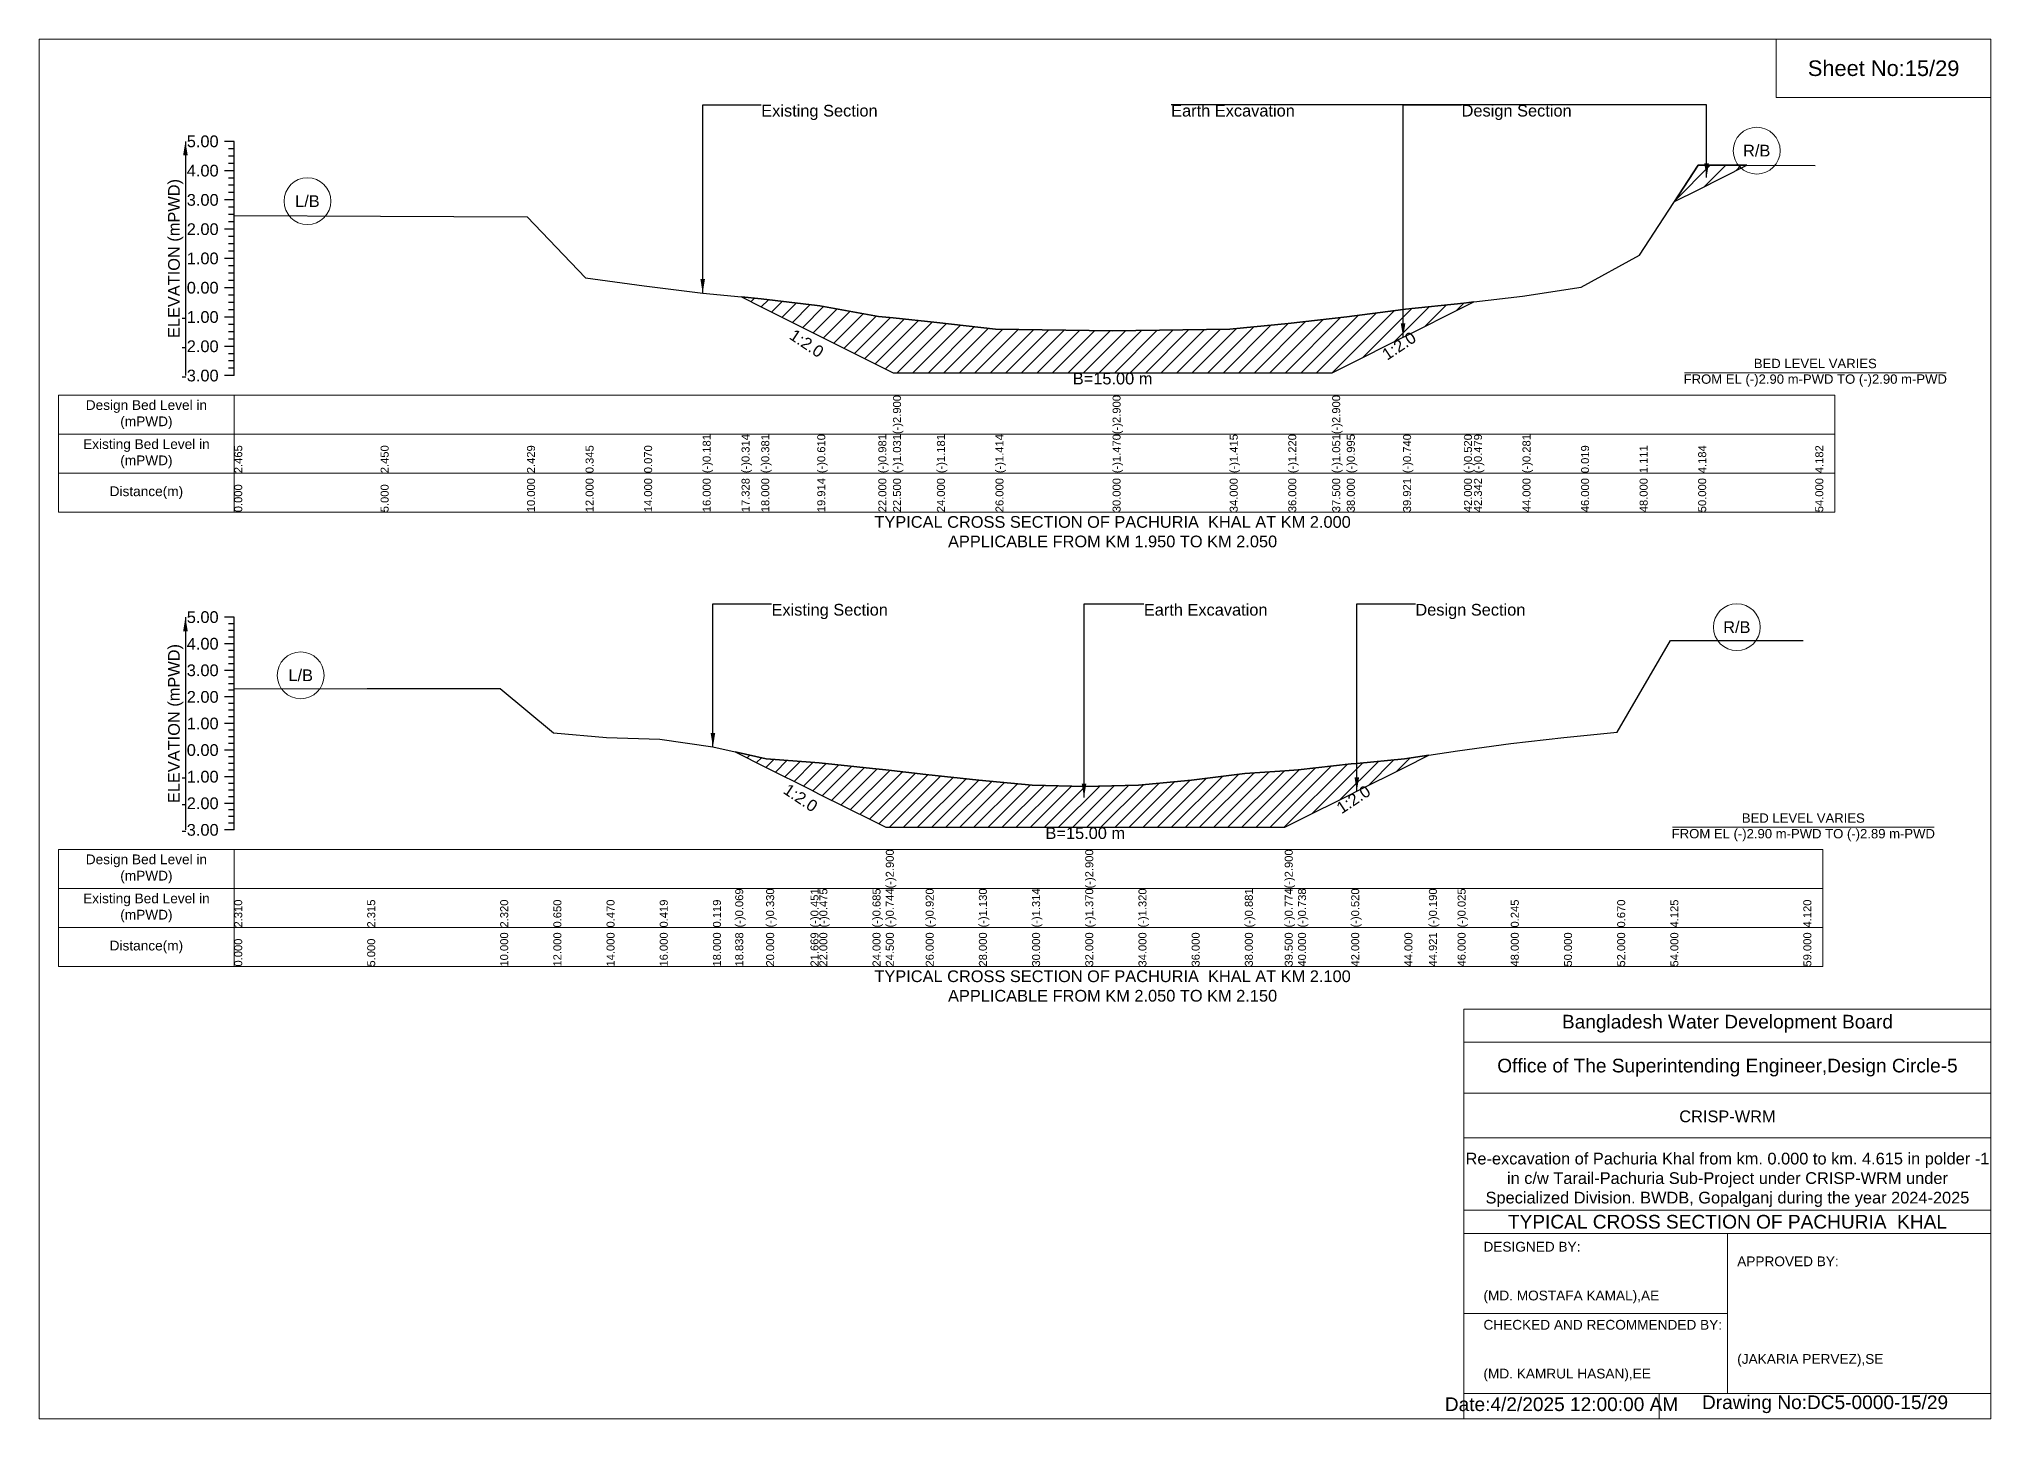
# Model space of a CAD drawing. Header units: inches. Extents: x 91000 to 388000, y -5656 to 0.
# Drawn here: x 240000 to 248000, y -5656 to 0 of the extents above; entities that cross this region are included whole.
import ezdxf

# ---------------------------------------------------------------- set-up
doc = ezdxf.new("R2010")
doc.units = ezdxf.units.IN
doc.header["$LTSCALE"] = 7
doc.header["$MEASUREMENT"] = 0
for name, color, linetype, lineweight in [('Cross section Data Border', 7, 'Continuous', 9), ('Cross Section Labels', 7, 'Continuous', 9), ('Existing_Bed_Level for Xsection', 7, 'Continuous', 25), ('Long Section Labels', 7, 'Continuous', 9)]:
    doc.layers.add(name, color=color, linetype=linetype, lineweight=lineweight)
doc.styles.get("Standard").update_dxf_attribs({"font": 'arial.ttf'})
doc.dimstyles.get("Standard").update_dxf_attribs({"dimtxt": 0.18, "dimasz": 0.18, "dimexe": 0.18, "dimexo": 0.0625, "dimgap": 0.09, "dimtad": 0, "dimtih": 1, "dimtoh": 1, "dimdec": 4, "dimzin": 0, "dimdsep": 46, "dimtxsty": 'Standard', "dimcen": 0.09, "dimadec": 0, "dimazin": 0, "dimtfac": 1, "dimtdec": 4, "dimtofl": 0, "dimtmove": 0, "dimatfit": 3, "dimfxl": 1, "dimtolj": 1, "dimtzin": 0, "dimarcsym": 0})

msp = doc.modelspace()

# ---------------------------------------------------------------- hatches: boundary and pattern name
at = {"layer": 'Existing_Bed_Level for Xsection'}
h = msp.add_hatch(dxfattribs=at)
h.set_pattern_fill('ANSI31', color=256, scale=360, style=0)
h.paths.add_polyline_path([(246703.4, -665.9), (246800, -617.6), (247000, -517.6), (246800, -517.5)])
h = msp.add_hatch(dxfattribs=at)
h.set_pattern_fill('ANSI31', color=256, scale=360, style=0)
h.paths.add_polyline_path([(242879.3, -1057.2), (242960, -1097.6), (243189.6, -1212.4), (243200, -1217.6), (243440, -1337.6), (243500, -1367.6), (243680, -1367.6), (243920, -1367.6), (244400, -1367.6), (244880, -1367.6), (245120, -1367.6), (245300, -1367.6), (245360, -1337.6), (245590.5, -1222.4), (245600, -1217.6), (245840, -1097.6), (245881, -1077.1), (245840, -1082), (245600, -1107.2), (245590.5, -1108.5), (245360, -1139), (245300, -1145.8), (245120, -1166), (244880, -1189.4), (244400, -1196), (243920, -1189.3), (243680, -1161.3), (243500, -1143.3), (243440, -1137.3), (243200, -1094), (243189.6, -1092.8), (242960, -1065.3)])
h = msp.add_hatch(dxfattribs=at)
h.set_pattern_fill('ANSI31', color=256, scale=327, style=0)
h.paths.add_polyline_path([(242853.4, -2922.2), (242980, -2985.5), (243161.9, -3076.5), (243198, -3094.5), (243416, -3203.5), (243470.5, -3230.8), (243634, -3230.8), (243852, -3230.8), (244070, -3230.8), (244288, -3230.8), (244506, -3230.8), (244724, -3230.8), (244942, -3230.8), (245105.5, -3230.8), (245160, -3203.5), (245378, -3094.5), (245400.9, -3083.1), (245596, -2985.5), (245696.4, -2935.3), (245596, -2950.6), (245400.9, -2969.2), (245378, -2971.3), (245160, -2995.1), (245105.5, -2999), (244942, -3010.7), (244724, -3037.8), (244506, -3058.6), (244288, -3064), (244070, -3057.9), (243852, -3037.8), (243634, -3014.9), (243470.5, -2995.7), (243416, -2989.3), (243198, -2966.4), (243161.9, -2963.8), (242980, -2950.6)])

# ---------------------------------------------------------------- linework, layer by layer
at = {"layer": 'Cross section Data Border'}
for points in [[(240080, -1459.6), (247360, -1459.6), (247360, -1939.6), (240080, -1939.6)], [(240080, -3321.7), (247311, -3321.7), (247311, -3801.7), (240080, -3801.7)]]:
    msp.add_lwpolyline(points, close=True, dxfattribs=at)
for points in [[(240800, -1459.6), (240800, -1939.6)], [(240080, -1619.6), (247360, -1619.6)], [(240080, -1779.6), (247360, -1779.6)], [(240800, -3321.7), (240800, -3801.7)], [(240080, -3481.7), (247311, -3481.7)], [(240080, -3641.7), (247311, -3641.7)]]:
    msp.add_lwpolyline(points, dxfattribs=at)
at = {"layer": 'Cross Section Labels'}
for points in [[(246744.2, -1367.6), (247815.8, -1367.6)], [(246695.2, -3230.8), (247766.8, -3230.8)]]:
    msp.add_lwpolyline(points, dxfattribs=at)
for centre in [(247040, -457.6), (241100, -664.7), (246958.5, -2410.8), (241072.5, -2608.1)]:
    msp.add_circle(centre, 96, dxfattribs=at)
at = {"layer": 'Existing_Bed_Level for Xsection'}
for points in [[(240800, -419.6), (240760, -419.6)], [(240800, -449.6), (240776, -449.6)], [(240800, -479.6), (240776, -479.6)], [(240800, -1379.6), (240800, -1259.6), (240800, -1139.6), (240800, -1019.6), (240800, -899.6), (240800, -779.6), (240800, -659.6), (240800, -539.6), (240800, -419.6)], [(240800, -539.6), (240760, -539.6)], [(240800, -509.6), (240776, -509.6)], [(240800, -723.8), (241400, -725.6), (242000, -728.1), (242240, -978.2), (242480, -1011.2), (242720, -1041.3), (242879.3, -1057.2), (242960, -1065.3), (243189.6, -1092.8), (243200, -1094), (243440, -1137.3), (243500, -1143.3), (243500, -1143.3), (243680, -1161.3), (243920, -1189.3), (244400, -1196), (244400, -1196), (244880, -1189.4), (245120, -1166), (245300, -1145.8), (245300, -1145.8), (245360, -1139), (245590.5, -1108.5), (245600, -1107.2), (245840, -1082), (245881, -1077.1), (246080, -1053.3), (246320, -1017.3), (246560, -886.3), (246800, -517.5), (247280, -517.8)], [(240800, -569.6), (240776, -569.6)], [(240800, -599.6), (240776, -599.6)], [(240800, -629.6), (240776, -629.6)], [(240800, -659.6), (240760, -659.6)], [(240800, -689.6), (240776, -689.6)], [(240800, -719.6), (240776, -719.6)], [(240800, -779.6), (240760, -779.6)], [(240800, -749.6), (240776, -749.6)], [(240800, -809.6), (240776, -809.6)], [(240800, -839.6), (240776, -839.6)], [(240800, -869.6), (240776, -869.6)], [(240800, -899.6), (240760, -899.6)], [(240800, -929.6), (240776, -929.6)], [(240800, -959.6), (240776, -959.6)], [(240800, -1019.6), (240760, -1019.6)], [(240800, -989.6), (240776, -989.6)], [(240800, -1049.6), (240776, -1049.6)], [(240800, -1079.6), (240776, -1079.6)], [(240800, -1109.6), (240776, -1109.6)], [(240800, -1139.6), (240760, -1139.6)], [(240800, -1169.6), (240776, -1169.6)], [(240800, -1199.6), (240776, -1199.6)], [(240800, -1259.6), (240760, -1259.6)], [(240800, -1229.6), (240776, -1229.6)], [(240800, -1289.6), (240776, -1289.6)], [(240800, -1319.6), (240776, -1319.6)], [(240800, -1349.6), (240776, -1349.6)], [(240800, -1379.6), (240760, -1379.6)], [(240800, -2369.7), (240760, -2369.7)], [(240800, -2396.9), (240776, -2396.9)], [(240800, -3241.7), (240800, -3132.7), (240800, -3023.7), (240800, -2914.7), (240800, -2805.7), (240800, -2696.7), (240800, -2587.7), (240800, -2478.7), (240800, -2369.7)], [(240800, -2478.7), (240760, -2478.7)], [(240800, -2424.2), (240776, -2424.2)], [(240800, -2451.4), (240776, -2451.4)], [(240800, -2662.9), (241345, -2662.3), (241890, -2661.8), (242108, -2843.8), (242326, -2863.4), (242544, -2869), (242762, -2901.7), (242853.4, -2922.2), (242980, -2950.6), (243161.9, -2963.8), (243198, -2966.4), (243416, -2989.3), (243470.5, -2995.7), (243470.5, -2995.7), (243634, -3014.9), (243852, -3037.8), (244070, -3057.9), (244288, -3064), (244288, -3064), (244506, -3058.6), (244724, -3037.8), (244942, -3010.7), (245105.5, -2999), (245105.5, -2999), (245160, -2995.1), (245378, -2971.3), (245400.9, -2969.2), (245596, -2950.6), (245696.4, -2935.3), (245814, -2917.4), (246032, -2888), (246250, -2863.4), (246468, -2841.6), (246686, -2465), (247231, -2465.6)], [(240800, -2505.9), (240776, -2505.9)], [(240800, -2533.2), (240776, -2533.2)], [(240800, -2587.7), (240760, -2587.7)], [(240800, -2560.4), (240776, -2560.4)], [(240800, -2614.9), (240776, -2614.9)], [(240800, -2696.7), (240760, -2696.7)], [(240800, -2642.2), (240776, -2642.2)], [(240800, -2669.4), (240776, -2669.4)], [(240800, -2723.9), (240776, -2723.9)], [(240800, -2751.2), (240776, -2751.2)], [(240800, -2778.4), (240776, -2778.4)], [(240800, -2805.7), (240760, -2805.7)], [(240800, -2832.9), (240776, -2832.9)], [(240800, -2860.2), (240776, -2860.2)], [(240800, -2914.7), (240760, -2914.7)], [(240800, -2887.4), (240776, -2887.4)], [(240800, -2941.9), (240776, -2941.9)], [(240800, -3023.7), (240760, -3023.7)], [(240800, -2969.2), (240776, -2969.2)], [(240800, -2996.4), (240776, -2996.4)], [(240800, -3050.9), (240776, -3050.9)], [(240800, -3078.2), (240776, -3078.2)], [(240800, -3105.4), (240776, -3105.4)], [(240800, -3132.7), (240760, -3132.7)], [(240800, -3159.9), (240776, -3159.9)], [(240800, -3187.2), (240776, -3187.2)], [(240800, -3241.7), (240760, -3241.7)], [(240800, -3214.4), (240776, -3214.4)]]:
    msp.add_lwpolyline(points, dxfattribs=at)
for points in [[(246703.4, -665.9), (246800, -617.6), (247000, -517.6), (246800, -517.5)], [(242879.3, -1057.2), (242879.3, -1057.2), (242960, -1097.6), (243189.6, -1212.4), (243200, -1217.6), (243440, -1337.6), (243500, -1367.6), (243500, -1367.6), (243680, -1367.6), (243920, -1367.6), (244400, -1367.6), (244400, -1367.6), (244880, -1367.6), (245120, -1367.6), (245300, -1367.6), (245300, -1367.6), (245360, -1337.6), (245590.5, -1222.4), (245600, -1217.6), (245840, -1097.6), (245881, -1077.1), (245840, -1082), (245600, -1107.2), (245590.5, -1108.5), (245360, -1139), (245300, -1145.8), (245300, -1145.8), (245120, -1166), (244880, -1189.4), (244400, -1196), (244400, -1196), (243920, -1189.3), (243680, -1161.3), (243500, -1143.3), (243500, -1143.3), (243440, -1137.3), (243200, -1094), (243189.6, -1092.8), (242960, -1065.3), (242879.3, -1057.2)], [(242853.4, -2922.2), (242980, -2985.5), (243161.9, -3076.5), (243198, -3094.5), (243416, -3203.5), (243470.5, -3230.8), (243470.5, -3230.8), (243634, -3230.8), (243852, -3230.8), (244070, -3230.8), (244288, -3230.8), (244288, -3230.8), (244506, -3230.8), (244724, -3230.8), (244942, -3230.8), (245105.5, -3230.8), (245105.5, -3230.8), (245160, -3203.5), (245378, -3094.5), (245400.9, -3083.1), (245596, -2985.5), (245696.4, -2935.3), (245696.4, -2935.3), (245696.4, -2935.3), (245596, -2950.6), (245400.9, -2969.2), (245378, -2971.3), (245160, -2995.1), (245105.5, -2999), (245105.5, -2999), (244942, -3010.7), (244724, -3037.8), (244506, -3058.6), (244288, -3064), (244288, -3064), (244070, -3057.9), (243852, -3037.8), (243634, -3014.9), (243470.5, -2995.7), (243470.5, -2995.7), (243416, -2989.3), (243198, -2966.4), (243161.9, -2963.8), (242980, -2950.6)]]:
    msp.add_lwpolyline(points, close=True, dxfattribs=at)
at = {"layer": 'Long Section Labels'}
for points in [[(240000, 0), (248000, 0), (248000, -5656), (240000, -5656)], [(247120, 0), (248000, 0), (248000, -240), (247120, -240)]]:
    msp.add_lwpolyline(points, close=True, dxfattribs=at)
for points in [[(245840, -5656), (245840, -3976), (248000, -3976)], [(245840, -4112), (248000, -4112)], [(245840, -4320), (248000, -4320)], [(245840, -4504), (248000, -4504)], [(245840, -4800), (248000, -4800)], [(245840, -4896), (248000, -4896)], [(246920, -4896), (246920, -5552)], [(245840, -5224), (246920, -5224)], [(245840, -5552), (248000, -5552)], [(246640, -5552), (246640, -5656)]]:
    msp.add_lwpolyline(points, dxfattribs=at)

# ---------------------------------------------------------------- texts
at = {"layer": 'Cross section Data Border', "char_height": 40, "width": 640, "attachment_point": 5}
for s, insert in [('Design Bed Level in (mPWD)', (240440, -1539.6)), ('Existing Bed Level in (mPWD)', (240440, -1699.6)), ('Distance(m)', (240440, -1859.6)), ('Design Bed Level in (mPWD)', (240440, -3401.7)), ('Existing Bed Level in (mPWD)', (240440, -3561.7)), ('Distance(m)', (240440, -3721.7))]:
    msp.add_mtext(s, dxfattribs=dict(at, insert=insert))
at = {"layer": 'Cross Section Labels'}
for s, insert, char_height, attachment_point in [('Existing Section', (242960, -269.6), 48, 1), ('Earth Excavation', (244640, -269.6), 48, 1), ('Design Section', (245830.5, -269.6), 48, 1), ('R/B', (247040, -457.6), 48, 5), ('L/B', (241100, -664.7), 48, 5), ('BED LEVEL VARIES ^JFROM EL (-)2.90 m-PWD TO (-)2.90 m-PWD', (247280, -1367.6), 38.4, 5), ('B=15.00 m', (244400, -1367.6), 48, 2), ('TYPICAL CROSS SECTION OF PACHURIA  KHAL AT KM 2.000^JAPPLICABLE FROM KM 1.950 TO KM 2.050', (244400, -2019.6), 48, 5), ('Existing Section', (243002, -2315.2), 48, 1), ('Earth Excavation', (244528, -2315.2), 48, 1), ('Design Section', (245640.9, -2315.2), 48, 1), ('R/B', (246958.5, -2410.8), 48, 5), ('L/B', (241072.5, -2608.1), 48, 5), ('BED LEVEL VARIES ^JFROM EL (-)2.90 m-PWD TO (-)2.89 m-PWD', (247231, -3230.8), 38.4, 5), ('B=15.00 m', (244288, -3230.8), 48, 2), ('TYPICAL CROSS SECTION OF PACHURIA  KHAL AT KM 2.100^JAPPLICABLE FROM KM 2.050 TO KM 2.150', (244400, -3881.7), 48, 5)]:
    msp.add_mtext(s, dxfattribs=dict(at, insert=insert, char_height=char_height, attachment_point=attachment_point))
at = {"layer": 'Cross Section Labels', "char_height": 48, "attachment_point": 2}
for insert, rotation in [((243159.6, -1227.4), 326.30993), ((245560.5, -1237.4), 33.69007), ((243134.7, -3090.1), 326.30993), ((245373.7, -3096.7), 33.69007)]:
    msp.add_mtext('1:2.0', dxfattribs=dict(at, insert=insert, rotation=rotation))
at = {"layer": 'Existing_Bed_Level for Xsection', "char_height": 48, "attachment_point": 6}
for s, insert in [('5.00', (240736, -419.6)), ('4.00', (240736, -539.6)), ('3.00', (240736, -659.6)), ('2.00', (240736, -779.6)), ('1.00', (240736, -899.6)), ('0.00', (240736, -1019.6)), ('-1.00', (240736, -1139.6)), ('-2.00', (240736, -1259.6)), ('-3.00', (240736, -1379.6)), ('5.00', (240736, -2369.7)), ('4.00', (240736, -2478.7)), ('3.00', (240736, -2587.7)), ('2.00', (240736, -2696.7)), ('1.00', (240736, -2805.7)), ('0.00', (240736, -2914.7)), ('-1.00', (240736, -3023.7)), ('-2.00', (240736, -3132.7)), ('-3.00', (240736, -3241.7))]:
    msp.add_mtext(s, dxfattribs=dict(at, insert=insert))
at = {"layer": 'Existing_Bed_Level for Xsection', "rotation": 90}
for s, insert, char_height, attachment_point in [('ELEVATION (mPWD)', (240560, -899.6), 48, 5), ('(-)2.900', (243500, -1619.6), 32.8, 1), ('(-)2.900', (244400, -1619.6), 32.8, 1), ('(-)2.900', (245300, -1619.6), 32.8, 1), ('2.465', (240800, -1779.6), 32.8, 1), ('2.450', (241400, -1779.6), 32.8, 1), ('2.429', (242000, -1779.6), 32.8, 1), ('0.345', (242240, -1779.6), 32.8, 1), ('0.070', (242480, -1779.6), 32.8, 1), ('(-)0.181', (242720, -1779.6), 32.8, 1), ('(-)0.314', (242879.3, -1779.6), 32.8, 1), ('(-)0.381', (242960, -1779.6), 32.8, 1), ('(-)0.610', (243189.6, -1779.6), 32.8, 1), ('(-)0.981', (243440, -1779.6), 32.8, 1), ('(-)1.031', (243500, -1779.6), 32.8, 1), ('(-)1.181', (243680, -1779.6), 32.8, 1), ('(-)1.414', (243920, -1779.6), 32.8, 1), ('(-)1.470', (244400, -1779.6), 32.8, 1), ('(-)1.415', (244880, -1779.6), 32.8, 1), ('(-)1.220', (245120, -1779.6), 32.8, 1), ('(-)1.051', (245300, -1779.6), 32.8, 1), ('(-)0.995', (245360, -1779.6), 32.8, 1), ('(-)0.740', (245590.5, -1779.6), 32.8, 1), ('(-)0.520', (245840, -1779.6), 32.8, 1), ('(-)0.479', (245881, -1779.6), 32.8, 1), ('(-)0.281', (246080, -1779.6), 32.8, 1), ('0.019', (246320, -1779.6), 32.8, 1), ('1.111', (246560, -1779.6), 32.8, 1), ('4.184', (246800, -1779.6), 32.8, 1), ('4.182', (247280, -1779.6), 32.8, 1), ('0.000', (240800, -1939.6), 32.8, 1), ('5.000', (241400, -1939.6), 32.8, 1), ('10.000', (242000, -1939.6), 32.8, 1), ('12.000', (242240, -1939.6), 32.8, 1), ('14.000', (242480, -1939.6), 32.8, 1), ('16.000', (242720, -1939.6), 32.8, 1), ('17.328', (242879.3, -1939.6), 32.8, 1), ('18.000', (242960, -1939.6), 32.8, 1), ('19.914', (243189.6, -1939.6), 32.8, 1), ('22.000', (243440, -1939.6), 32.8, 1), ('22.500', (243500, -1939.6), 32.8, 1), ('24.000', (243680, -1939.6), 32.8, 1), ('26.000', (243920, -1939.6), 32.8, 1), ('30.000', (244400, -1939.6), 32.8, 1), ('34.000', (244880, -1939.6), 32.8, 1), ('36.000', (245120, -1939.6), 32.8, 1), ('37.500', (245300, -1939.6), 32.8, 1), ('38.000', (245360, -1939.6), 32.8, 1), ('39.921', (245590.5, -1939.6), 32.8, 1), ('42.000', (245840, -1939.6), 32.8, 1), ('42.342', (245881, -1939.6), 32.8, 1), ('44.000', (246080, -1939.6), 32.8, 1), ('46.000', (246320, -1939.6), 32.8, 1), ('48.000', (246560, -1939.6), 32.8, 1), ('50.000', (246800, -1939.6), 32.8, 1), ('54.000', (247280, -1939.6), 32.8, 1), ('ELEVATION (mPWD)', (240560, -2805.7), 48, 5), ('(-)2.900', (243470.5, -3481.7), 32.8, 1), ('(-)2.900', (244288, -3481.7), 32.8, 1), ('(-)2.900', (245105.5, -3481.7), 32.8, 1), ('(-)0.069', (242853.4, -3641.7), 32.8, 1), ('(-)0.330', (242980, -3641.7), 32.8, 1), ('(-)0.451', (243161.9, -3641.7), 32.8, 1), ('(-)0.475', (243198, -3641.7), 32.8, 1), ('(-)0.685', (243416, -3641.7), 32.8, 1), ('(-)0.744', (243470.5, -3641.7), 32.8, 1), ('(-)0.920', (243634, -3641.7), 32.8, 1), ('(-)1.130', (243852, -3641.7), 32.8, 1), ('(-)1.314', (244070, -3641.7), 32.8, 1), ('(-)1.370', (244288, -3641.7), 32.8, 1), ('(-)1.320', (244506, -3641.7), 32.8, 1), ('(-)0.881', (244942, -3641.7), 32.8, 1), ('(-)0.774', (245105.5, -3641.7), 32.8, 1), ('(-)0.738', (245160, -3641.7), 32.8, 1), ('(-)0.520', (245378, -3641.7), 32.8, 1), ('(-)0.190', (245696.4, -3641.7), 32.8, 1), ('(-)0.025', (245814, -3641.7), 32.8, 1), ('2.310', (240800, -3641.7), 32.8, 1), ('2.315', (241345, -3641.7), 32.8, 1), ('2.320', (241890, -3641.7), 32.8, 1), ('0.650', (242108, -3641.7), 32.8, 1), ('0.470', (242326, -3641.7), 32.8, 1), ('0.419', (242544, -3641.7), 32.8, 1), ('0.119', (242762, -3641.7), 32.8, 1), ('0.245', (246032, -3641.7), 32.8, 1), ('0.670', (246468, -3641.7), 32.8, 1), ('4.125', (246686, -3641.7), 32.8, 1), ('4.120', (247231, -3641.7), 32.8, 1), ('10.000', (241890, -3801.7), 32.8, 1), ('12.000', (242108, -3801.7), 32.8, 1), ('14.000', (242326, -3801.7), 32.8, 1), ('16.000', (242544, -3801.7), 32.8, 1), ('18.000', (242762, -3801.7), 32.8, 1), ('18.838', (242853.4, -3801.7), 32.8, 1), ('20.000', (242980, -3801.7), 32.8, 1), ('21.669', (243161.9, -3801.7), 32.8, 1), ('22.000', (243198, -3801.7), 32.8, 1), ('24.000', (243416, -3801.7), 32.8, 1), ('24.500', (243470.5, -3801.7), 32.8, 1), ('26.000', (243634, -3801.7), 32.8, 1), ('28.000', (243852, -3801.7), 32.8, 1), ('30.000', (244070, -3801.7), 32.8, 1), ('32.000', (244288, -3801.7), 32.8, 1), ('34.000', (244506, -3801.7), 32.8, 1), ('36.000', (244724, -3801.7), 32.8, 1), ('38.000', (244942, -3801.7), 32.8, 1), ('39.500', (245105.5, -3801.7), 32.8, 1), ('40.000', (245160, -3801.7), 32.8, 1), ('42.000', (245378, -3801.7), 32.8, 1), ('44.000', (245596, -3801.7), 32.8, 1), ('44.921', (245696.4, -3801.7), 32.8, 1), ('46.000', (245814, -3801.7), 32.8, 1), ('48.000', (246032, -3801.7), 32.8, 1), ('50.000', (246250, -3801.7), 32.8, 1), ('52.000', (246468, -3801.7), 32.8, 1), ('54.000', (246686, -3801.7), 32.8, 1), ('59.000', (247231, -3801.7), 32.8, 1), ('0.000', (240800, -3801.7), 32.8, 1), ('5.000', (241345, -3801.7), 32.8, 1)]:
    msp.add_mtext(s, dxfattribs=dict(at, insert=insert, char_height=char_height, attachment_point=attachment_point))
at = {"layer": 'Long Section Labels', "attachment_point": 5}
for s, insert, char_height in [('Sheet No:15/29', (247560, -120), 64), ('Bangladesh Water Development Board', (246920, -4036), 56), ('Office of The Superintending Engineer,Design Circle-5', (246920, -4216), 56)]:
    msp.add_mtext(s, dxfattribs=dict(at, insert=insert, char_height=char_height))
at = {"layer": 'Long Section Labels'}
for s, insert, char_height, width, attachment_point in [('CRISP-WRM', (246920, -4416), 48, 2240, 5), ('Re-excavation of Pachuria Khal from km. 0.000 to km. 4.615 in polder -1  in c/w Tarail-Pachuria Sub-Project under CRISP-WRM under Specialized Division. BWDB, Gopalganj during the year 2024-2025', (246920, -4676), 48, 2160, 5), ('TYPICAL CROSS SECTION OF PACHURIA  KHAL', (246920, -4848), 56, 2240, 5), ('DESIGNED BY:^J^J^J(MD. MOSTAFA KAMAL),AE', (245920, -5056), 40, 1120, 4), ('APPROVED BY:^J^J^J^J^J^J(JAKARIA PERVEZ),SE', (246960, -5216), 40, 1120, 4), ('CHECKED AND RECOMMENDED BY:^J^J^J(MD. KAMRUL HASAN),EE', (245920, -5376), 40, 1120, 4), ('Date:4/2/2025 12:00:00 AM', (246240, -5596), 56, 1120, 5), ('Drawing No:DC5-0000-15/29', (247320, -5596), 56, 1760, 5)]:
    msp.add_mtext(s, dxfattribs=dict(at, insert=insert, char_height=char_height, width=width, attachment_point=attachment_point))

# ---------------------------------------------------------------- leaders
at = {"layer": 'Cross Section Labels', "annotation_type": 0, "has_hookline": 1}
for points, hookline_direction, text_width in [([(242720, -1041.3), (242720, -269.6), (242959.9, -269.6)], 0, 467.2), ([(246834.5, -567), (246834.5, -269.6), (244640.1, -269.6)], 1, 497), ([(245590.5, -1222.4), (245590.5, -269.6), (245830.4, -269.6)], 0, 441.2), ([(242762, -2901.7), (242762, -2315.2), (243001.9, -2315.2)], 0, 467.2), ([(244282.9, -3109.4), (244282.9, -2315.2), (244527.9, -2315.2)], 0, 497), ([(245400.9, -3083.1), (245400.9, -2315.2), (245640.8, -2315.2)], 0, 441.2)]:
    msp.add_leader(points, dimstyle='Standard', override={"dimasz": 57.6}, dxfattribs=dict(at, hookline_direction=hookline_direction, text_width=text_width))
at = {"layer": 'Existing_Bed_Level for Xsection'}
for points in [[(240600, -419.6), (240600, -1379.6)], [(240600, -2369.7), (240600, -3241.7)]]:
    msp.add_leader(points, dimstyle='Standard', override={"dimasz": 57.6}, dxfattribs=at)

doc.saveas('drawing.dxf')
